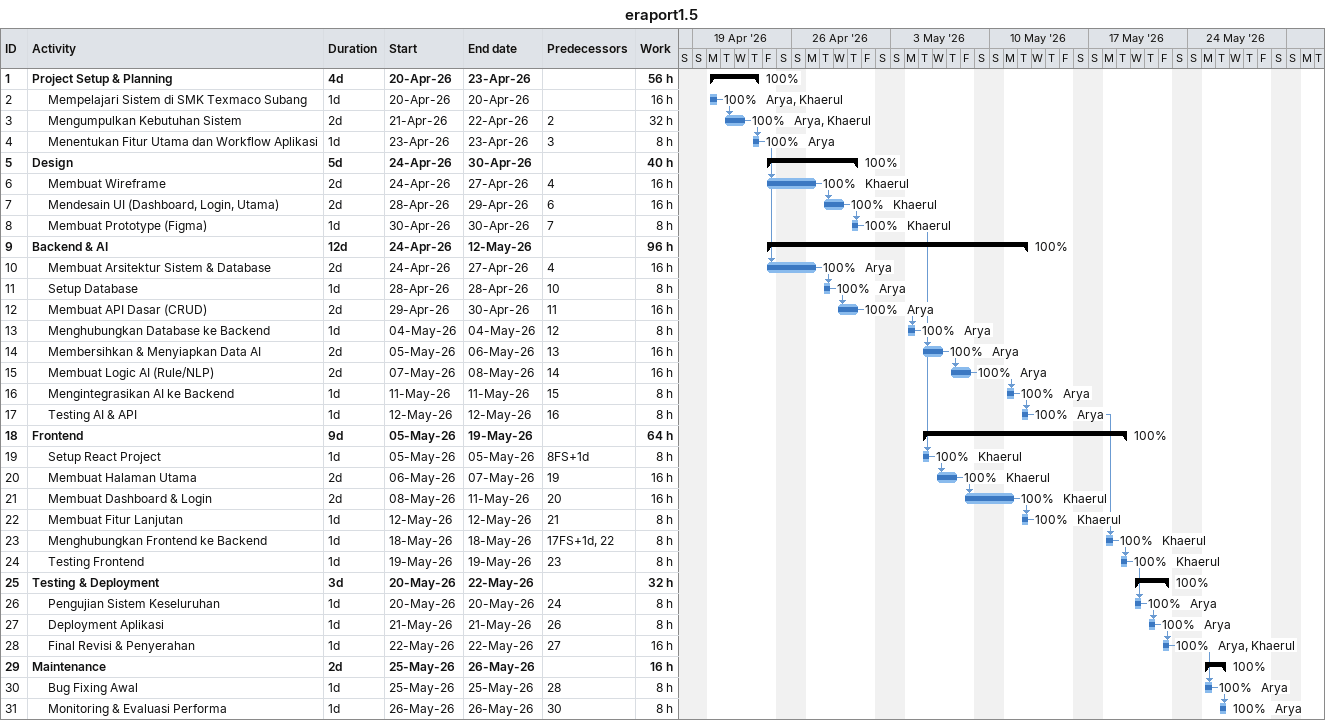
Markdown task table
eraport1.5

| ID | Level | Task | Duration | Start | Finish | Predecessors | Resources | % complete | Work (h) |
|---|---|---|---|---|---|---|---|---|---|
| 1 | 1 | **Project Setup & Planning** | 4d | 2026-04-20 | 2026-04-23 |  |  | 100 | 56 |
| 2 | 2 | Mempelajari Sistem di SMK Texmaco Subang | 1d | 2026-04-20 | 2026-04-20 |  | Arya, Khaerul | 100 | 16 |
| 3 | 2 | Mengumpulkan Kebutuhan Sistem | 2d | 2026-04-21 | 2026-04-22 | 2 | Arya, Khaerul | 100 | 32 |
| 4 | 2 | Menentukan Fitur Utama dan Workflow Aplikasi | 1d | 2026-04-23 | 2026-04-23 | 3 | Arya | 100 | 8 |
| 5 | 1 | **Design** | 5d | 2026-04-24 | 2026-04-30 |  |  | 100 | 40 |
| 6 | 2 | Membuat Wireframe | 2d | 2026-04-24 | 2026-04-27 | 4 | Khaerul | 100 | 16 |
| 7 | 2 | Mendesain UI (Dashboard, Login, Utama) | 2d | 2026-04-28 | 2026-04-29 | 6 | Khaerul | 100 | 16 |
| 8 | 2 | Membuat Prototype (Figma) | 1d | 2026-04-30 | 2026-04-30 | 7 | Khaerul | 100 | 8 |
| 9 | 1 | **Backend & AI** | 12d | 2026-04-24 | 2026-05-12 |  |  | 100 | 96 |
| 10 | 2 | Membuat Arsitektur Sistem & Database | 2d | 2026-04-24 | 2026-04-27 | 4 | Arya | 100 | 16 |
| 11 | 2 | Setup Database | 1d | 2026-04-28 | 2026-04-28 | 10 | Arya | 100 | 8 |
| 12 | 2 | Membuat API Dasar (CRUD) | 2d | 2026-04-29 | 2026-04-30 | 11 | Arya | 100 | 16 |
| 13 | 2 | Menghubungkan Database ke Backend | 1d | 2026-05-04 | 2026-05-04 | 12 | Arya | 100 | 8 |
| 14 | 2 | Membersihkan & Menyiapkan Data AI | 2d | 2026-05-05 | 2026-05-06 | 13 | Arya | 100 | 16 |
| 15 | 2 | Membuat Logic AI (Rule/NLP) | 2d | 2026-05-07 | 2026-05-08 | 14 | Arya | 100 | 16 |
| 16 | 2 | Mengintegrasikan AI ke Backend | 1d | 2026-05-11 | 2026-05-11 | 15 | Arya | 100 | 8 |
| 17 | 2 | Testing AI & API | 1d | 2026-05-12 | 2026-05-12 | 16 | Arya | 100 | 8 |
| 18 | 1 | **Frontend** | 9d | 2026-05-05 | 2026-05-19 |  |  | 100 | 64 |
| 19 | 2 | Setup React Project | 1d | 2026-05-05 | 2026-05-05 | 8FS+1d | Khaerul | 100 | 8 |
| 20 | 2 | Membuat Halaman Utama | 2d | 2026-05-06 | 2026-05-07 | 19 | Khaerul | 100 | 16 |
| 21 | 2 | Membuat Dashboard & Login | 2d | 2026-05-08 | 2026-05-11 | 20 | Khaerul | 100 | 16 |
| 22 | 2 | Membuat Fitur Lanjutan | 1d | 2026-05-12 | 2026-05-12 | 21 | Khaerul | 100 | 8 |
| 23 | 2 | Menghubungkan Frontend ke Backend | 1d | 2026-05-18 | 2026-05-18 | 17FS+1d, 22 | Khaerul | 100 | 8 |
| 24 | 2 | Testing Frontend | 1d | 2026-05-19 | 2026-05-19 | 23 | Khaerul | 100 | 8 |
| 25 | 1 | **Testing & Deployment** | 3d | 2026-05-20 | 2026-05-22 |  |  | 100 | 32 |
| 26 | 2 | Pengujian Sistem Keseluruhan | 1d | 2026-05-20 | 2026-05-20 | 24 | Arya | 100 | 8 |
| 27 | 2 | Deployment Aplikasi | 1d | 2026-05-21 | 2026-05-21 | 26 | Arya | 100 | 8 |
| 28 | 2 | Final Revisi & Penyerahan | 1d | 2026-05-22 | 2026-05-22 | 27 | Arya, Khaerul | 100 | 16 |
| 29 | 1 | **Maintenance** | 2d | 2026-05-25 | 2026-05-26 |  |  | 100 | 16 |
| 30 | 2 | Bug Fixing Awal | 1d | 2026-05-25 | 2026-05-25 | 28 | Arya | 100 | 8 |
| 31 | 2 | Monitoring & Evaluasi Performa | 1d | 2026-05-26 | 2026-05-26 | 30 | Arya | 100 | 8 |
